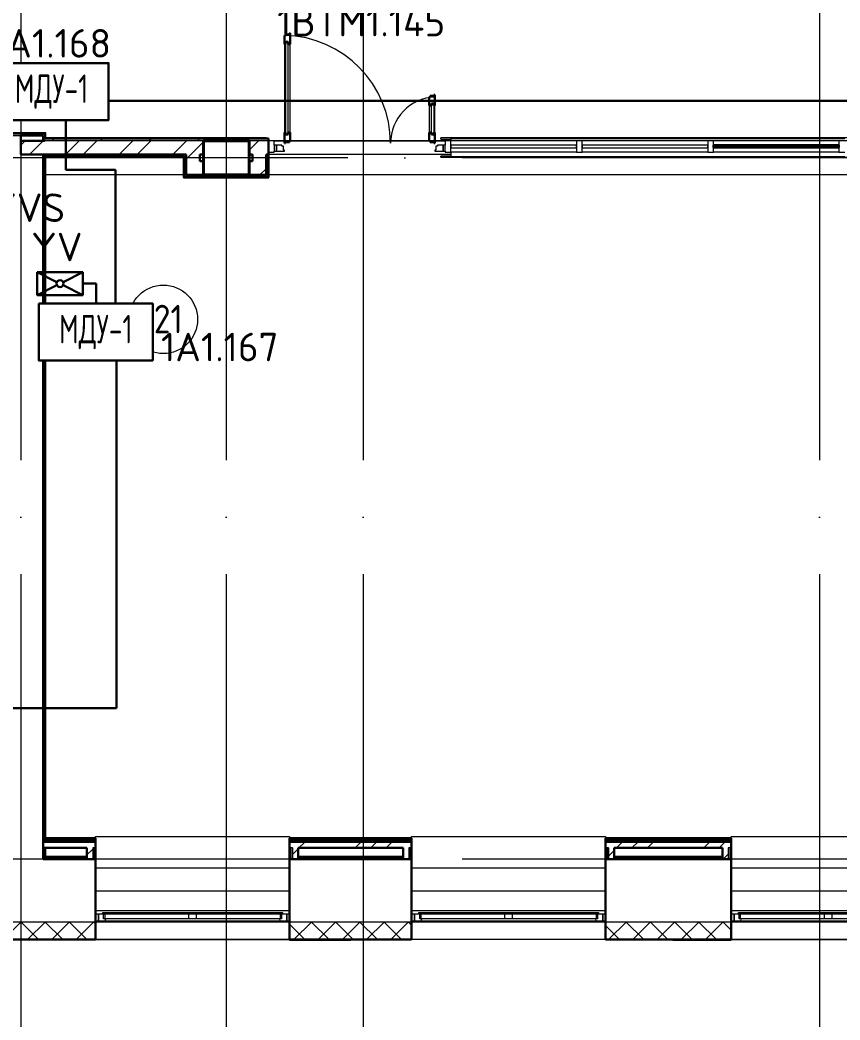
# Model space of a CAD drawing. Header units: millimetres. Extents: x -1073752 to 1436911, y -1379358 to 94781.
# Drawn here: x -1040510 to -1033325, y -1132396 to -1123629 of the extents above; entities that cross this region are included whole.
import ezdxf
from ezdxf.enums import TextEntityAlignment as Align

# ---------------------------------------------------------------- set-up
doc = ezdxf.new("R2010")
doc.units = ezdxf.units.MM
doc.set_wipeout_variables(frame=1)
doc.linetypes.add('ADSK_Линия сетки', pattern=[25, 20, -2.5, 0, -2.5])
doc.linetypes.add('ADSK_Сверху', pattern=[450, 300, -150])
for name, color, linetype, lineweight in [('_ Окна', 7, 'Continuous', 9), ('RC-Дымоудаление', 1, 'Continuous', 30), ('Витраж', 7, 'Continuous', 9), ('Двери', 252, 'Continuous', 9), ('лс', 5, 'Continuous', 30), ('Марки помещений', 7, 'Continuous', 20), ('Несущие колонны', 7, 'Continuous', 18), ('Ограждение', 252, 'Continuous', 9), ('Окна', 7, 'Continuous', 9), ('Оси', 252, 'Continuous', 9), ('Панели витража', 7, 'Continuous', 9), ('Стены внутренние', 7, 'Continuous', 18), ('Стены наружные', 7, 'Continuous', 18), ('Стены разрез', 7, 'Continuous', 30), ('Стены штриховка', 7, 'Continuous', 9)]:
    doc.layers.add(name, color=color, linetype=linetype, lineweight=lineweight)
doc.layers.add('RC-Позиционные_обозначения', color=7, linetype='Continuous')
doc.layers.add('RC-Таблицы', color=7, linetype='Continuous')
doc.layers.add('Двери открывание', color=7, linetype='Continuous', lineweight=9, true_color=0xc0c0c0)
doc.layers.add('Линии', color=7, linetype='Continuous', lineweight=9, true_color=0x00a600)
doc.styles.add('GOST Common_2', font='', dxfattribs={"width": 0.9, "height": 250})
doc.styles.add('ISOCPEUR', font='isocpeur.ttf', dxfattribs={"height": 250})
doc.styles.add('RubezhCAD', font='isocpeur.ttf')
doc.styles.get("Standard").update_dxf_attribs({"font": 'arial.ttf'})
doc.styles.get('GOST Common_2').set_extended_font_data('GOST type B')

# ---------------------------------------------------------------- blocks, each defined once
blk = doc.blocks.new('3 этаж')
at = {"layer": '_ Окна', "color": 251, "true_color": 0x636466}
for p, q in [((261825.8, -18245.4), (261800.8, -18245.4)), ((261800.8, -18303.4), (261825.8, -18303.4)), ((261825.8, -18303.4), (261825.8, -18245.4)), ((263500.8, -18245.4), (263475.8, -18245.4)), ((263475.8, -18245.4), (263475.8, -18303.4)), ((263475.8, -18303.4), (263500.8, -18303.4)), ((264595.8, -18245.4), (264570.8, -18245.4)), ((264570.8, -18303.4), (264595.8, -18303.4)), ((264595.8, -18303.4), (264595.8, -18245.4)), ((266270.8, -18245.4), (266245.8, -18245.4)), ((266245.8, -18245.4), (266245.8, -18303.4)), ((266245.8, -18303.4), (266270.8, -18303.4)), ((267395.8, -18245.4), (267370.8, -18245.4)), ((267370.8, -18303.4), (267395.8, -18303.4)), ((267395.8, -18303.4), (267395.8, -18245.4))]:
    blk.add_line(p, q, dxfattribs=at)
at = {"layer": '_ Окна', "color": 251, "lineweight": 18, "true_color": 0x636466}
for p, q in [((261863.8, -18245.4), (261825.8, -18245.4)), ((261825.8, -18245.4), (261825.8, -18303.4)), ((261825.8, -18303.4), (261885.2, -18303.4)), ((261871.8, -18286.4), (261871.8, -18245.4)), ((261883.8, -18286.4), (261871.8, -18286.4)), ((261885.2, -18303.4), (261889.8, -18286.4)), ((263411.8, -18286.4), (263416.3, -18303.4)), ((263416.3, -18303.4), (263475.8, -18303.4)), ((263429.8, -18286.4), (263417.8, -18286.4)), ((263429.8, -18245.4), (263429.8, -18286.4)), ((263475.8, -18245.4), (263437.8, -18245.4)), ((263475.8, -18303.4), (263475.8, -18245.4)), ((264633.8, -18245.4), (264595.8, -18245.4)), ((264595.8, -18245.4), (264595.8, -18303.4)), ((264595.8, -18303.4), (264655.2, -18303.4)), ((264641.8, -18286.4), (264641.8, -18245.4)), ((264653.8, -18286.4), (264641.8, -18286.4)), ((264655.2, -18303.4), (264659.8, -18286.4)), ((266181.8, -18286.4), (266186.3, -18303.4)), ((266186.3, -18303.4), (266245.8, -18303.4)), ((266199.8, -18286.4), (266187.8, -18286.4)), ((266199.8, -18245.4), (266199.8, -18286.4)), ((266245.8, -18245.4), (266207.8, -18245.4)), ((266245.8, -18303.4), (266245.8, -18245.4)), ((267433.8, -18245.4), (267395.8, -18245.4)), ((267395.8, -18245.4), (267395.8, -18303.4)), ((267395.8, -18303.4), (267455.2, -18303.4)), ((267441.8, -18286.4), (267441.8, -18245.4)), ((267453.8, -18286.4), (267441.8, -18286.4)), ((267455.2, -18303.4), (267459.8, -18286.4))]:
    blk.add_line(p, q, dxfattribs=at)
at = {"layer": 'Витраж', "color": 251, "lineweight": 18, "true_color": 0x636466}
for p, q in [((263365.8, -11463.4), (263315.8, -11463.4)), ((263315.8, -11463.4), (263315.8, -11563.4)), ((263365.8, -11503.4), (263365.8, -11463.4)), ((263315.8, -11563.4), (263365.8, -11563.4)), ((263365.8, -11563.4), (263365.8, -11553.4))]:
    blk.add_line(p, q, dxfattribs=at)
at = {"layer": 'Витраж', "color": 251, "lineweight": 18, "true_color": 0x636466, "extrusion": (0, 0, -1)}
for p, q in [((264915.8, -11463.4), (264865.8, -11463.4)), ((264865.8, -11463.4), (264865.8, -11503.4)), ((264915.8, -11563.4), (264915.8, -11463.4)), ((266065.8, -11463.4), (266015.8, -11463.4)), ((266015.8, -11463.4), (266015.8, -11563.4)), ((266065.8, -11563.4), (266065.8, -11463.4)), ((267215.8, -11463.4), (267165.8, -11463.4)), ((267165.8, -11463.4), (267165.8, -11563.4)), ((267215.8, -11563.4), (267215.8, -11463.4)), ((268365.8, -11463.4), (268315.8, -11463.4)), ((268315.8, -11463.4), (268315.8, -11563.4)), ((264865.8, -11553.4), (264865.8, -11563.4)), ((264865.8, -11563.4), (264915.8, -11563.4)), ((266015.8, -11563.4), (266065.8, -11563.4)), ((267165.8, -11563.4), (267215.8, -11563.4)), ((268315.8, -11563.4), (268365.8, -11563.4))]:
    blk.add_line(p, q, dxfattribs=at)
at = {"layer": 'Витраж', "color": 251, "true_color": 0x636466}
for p, q in [((266015.8, -11463.4), (264915.8, -11463.4)), ((267165.8, -11463.4), (266065.8, -11463.4)), ((268315.8, -11463.4), (267215.8, -11463.4)), ((266015.8, -11563.4), (264915.8, -11563.4)), ((267165.8, -11563.4), (266065.8, -11563.4)), ((268315.8, -11563.4), (267215.8, -11563.4))]:
    blk.add_line(p, q, dxfattribs=at)
at = {"layer": 'Двери', "color": 251, "lineweight": 30, "true_color": 0x636466}
for p, q in [((263465.8, -10539.4), (263457.8, -10539.4)), ((263457.8, -10539.4), (263457.8, -10615.4)), ((263499.8, -10530.4), (263465.8, -10530.4)), ((263465.8, -10530.4), (263465.8, -10539.4)), ((263466.8, -10597.4), (263466.8, -10615.4)), ((263487.8, -10597.4), (263466.8, -10597.4)), ((263487.8, -10615.4), (263487.8, -10597.4)), ((263507.8, -10521.4), (263499.8, -10521.4)), ((263499.8, -10521.4), (263499.8, -10530.4)), ((263507.8, -10615.4), (263507.8, -10521.4)), ((263466.8, -10615.4), (263457.8, -10615.4)), ((263507.8, -10615.4), (263487.8, -10615.4)), ((264731.8, -11079.4), (264723.8, -11079.4)), ((264723.8, -11079.4), (264723.8, -11155.4)), ((264765.8, -11070.4), (264731.8, -11070.4)), ((264731.8, -11070.4), (264731.8, -11079.4)), ((264773.8, -11061.4), (264765.8, -11061.4)), ((264765.8, -11061.4), (264765.8, -11070.4)), ((264773.8, -11155.4), (264773.8, -11061.4)), ((264723.8, -11155.4), (264743.8, -11155.4)), ((264743.8, -11155.4), (264743.8, -11137.4)), ((264743.8, -11137.4), (264764.8, -11137.4)), ((264764.8, -11137.4), (264764.8, -11155.4)), ((264764.8, -11155.4), (264773.8, -11155.4)), ((263457.8, -11391.4), (263457.8, -11485.4)), ((263466.8, -11391.4), (263457.8, -11391.4)), ((263466.8, -11409.4), (263466.8, -11391.4)), ((263487.8, -11391.4), (263487.8, -11409.4)), ((263507.8, -11391.4), (263487.8, -11391.4)), ((263507.8, -11467.4), (263507.8, -11391.4)), ((264723.8, -11391.4), (264723.8, -11467.4)), ((264723.8, -11391.4), (264743.8, -11391.4)), ((264743.8, -11391.4), (264743.8, -11409.4)), ((264764.8, -11391.4), (264773.8, -11391.4)), ((264764.8, -11409.4), (264764.8, -11391.4)), ((264773.8, -11485.4), (264773.8, -11391.4)), ((263457.8, -11485.4), (263465.8, -11485.4)), ((263465.8, -11485.4), (263465.8, -11476.4)), ((263465.8, -11476.4), (263499.8, -11476.4)), ((263487.8, -11409.4), (263466.8, -11409.4)), ((263499.8, -11476.4), (263499.8, -11467.4)), ((263499.8, -11467.4), (263507.8, -11467.4)), ((264723.8, -11467.4), (264731.8, -11467.4)), ((264731.8, -11467.4), (264731.8, -11476.4)), ((264731.8, -11476.4), (264765.8, -11476.4)), ((264743.8, -11409.4), (264764.8, -11409.4)), ((264765.8, -11476.4), (264765.8, -11485.4)), ((264765.8, -11485.4), (264773.8, -11485.4))]:
    blk.add_line(p, q, dxfattribs=at)
at = {"layer": 'Двери', "color": 251, "true_color": 0x636466}
for p, q in [((263466.8, -10597.4), (263466.8, -11409.4)), ((263487.8, -10597.4), (263466.8, -10597.4)), ((263487.8, -11409.4), (263487.8, -10597.4)), ((263457.8, -10615.4), (263457.8, -11391.4)), ((263507.8, -11391.4), (263507.8, -10615.4)), ((264723.8, -11155.4), (264723.8, -11391.4)), ((264743.8, -11409.4), (264743.8, -11137.4)), ((264743.8, -11137.4), (264764.8, -11137.4)), ((264764.8, -11137.4), (264764.8, -11409.4)), ((264773.8, -11391.4), (264773.8, -11155.4)), ((263466.8, -11409.4), (263487.8, -11409.4)), ((264764.8, -11409.4), (264743.8, -11409.4)), ((263365.8, -11503.4), (263365.8, -11553.4)), ((263385.8, -11503.4), (263365.8, -11503.4)), ((263365.8, -11553.4), (263385.8, -11553.4)), ((263385.8, -11553.4), (263385.8, -11503.4)), ((263434.8, -11503.4), (263385.8, -11503.4)), ((263385.8, -11503.4), (263385.8, -11553.4)), ((263385.8, -11553.4), (263457.8, -11553.4)), ((263434.8, -11511.4), (263434.8, -11503.4)), ((263448.8, -11511.4), (263434.8, -11511.4)), ((263448.8, -11545.4), (263448.8, -11511.4)), ((263457.8, -11545.4), (263448.8, -11545.4)), ((263457.8, -11553.4), (263457.8, -11545.4)), ((264782.8, -11545.4), (264773.8, -11545.4)), ((264773.8, -11545.4), (264773.8, -11553.4)), ((264773.8, -11553.4), (264845.8, -11553.4)), ((264796.8, -11511.4), (264782.8, -11511.4)), ((264782.8, -11511.4), (264782.8, -11545.4)), ((264796.8, -11503.4), (264796.8, -11511.4)), ((264845.8, -11503.4), (264796.8, -11503.4)), ((264865.8, -11503.4), (264845.8, -11503.4)), ((264845.8, -11503.4), (264845.8, -11553.4)), ((264845.8, -11553.4), (264845.8, -11503.4)), ((264845.8, -11553.4), (264865.8, -11553.4)), ((264865.8, -11553.4), (264865.8, -11503.4))]:
    blk.add_line(p, q, dxfattribs=at)
at = {"layer": 'Двери открывание', "color": 251, "true_color": 0x636466}
for centre, radius, start, end in [((263439.8, -11485.4), 946, 0, 88.90974), ((264791.8, -11485.4), 406, 92.54104, 180)]:
    blk.add_arc(centre, radius, start, end, dxfattribs=at)
at = {"layer": 'Линии', "color": 251, "linetype": 'ADSK_Сверху', "ltscale": 200, "true_color": 0x636466}
for p, q in [((294550.8, -11463.4), (261340.8, -11463.4)), ((294550.8, -11763.4), (261340.8, -11763.4))]:
    blk.add_line(p, q, dxfattribs=at)
at = {"layer": 'Марки помещений', "color": 251, "true_color": 0x636466}
blk.add_circle((262394.9, -13029), 300, dxfattribs=at)
at = {"layer": 'Несущие колонны', "color": 251, "lineweight": 40, "true_color": 0x636466}
for p, q in [((262745.8, -11463.4), (263145.8, -11463.4)), ((262745.8, -11763.4), (262745.8, -11463.4)), ((263145.8, -11463.4), (262745.8, -11463.4)), ((263145.8, -11463.4), (263145.8, -11763.4)), ((262745.8, -11583.4), (262745.8, -11763.4)), ((263145.8, -11763.4), (263145.8, -11583.4)), ((263145.8, -11763.4), (262745.8, -11763.4)), ((262745.8, -11763.4), (263145.8, -11763.4))]:
    blk.add_line(p, q, dxfattribs=at)
at = {"layer": 'Несущие колонны', "color": 251, "true_color": 0x636466}
for p, q in [((262745.8, -11463.4), (262745.8, -11583.4)), ((263145.8, -11583.4), (263145.8, -11463.4))]:
    blk.add_line(p, q, dxfattribs=at)
at = {"layer": 'Ограждение', "color": 251, "true_color": 0x636466}
for p, q in [((261365.8, -11393.4), (255230.8, -11393.4)), ((261365.8, -11393.4), (261360.8, -11398.4)), ((261365.8, -11438.4), (261365.8, -11393.4)), ((261365.8, -11438.4), (261360.8, -11443.4)), ((263295.8, -11438.4), (261365.8, -11438.4)), ((263295.8, -11438.4), (263295.8, -11443.5)), ((264825.8, -11448.4), (264825.8, -11438.4)), ((270160.8, -11438.4), (264825.8, -11438.4)), ((264825.8, -11448.4), (264915.8, -11448.4)), ((261365.8, -11608.4), (261360.8, -11603.4)), ((261365.8, -17578.5), (261365.8, -11608.4)), ((261365.8, -11608.4), (262570.8, -11608.4)), ((262570.8, -11608.4), (262575.8, -11603.4)), ((262570.8, -11608.4), (262570.8, -11788.4)), ((263315.8, -11583.4), (263320.8, -11583.4)), ((263320.8, -11788.4), (263320.8, -11583.4)), ((264825.8, -11608.4), (264825.8, -11598.4)), ((264915.8, -11598.4), (264825.8, -11598.4)), ((264825.8, -11608.4), (268570.8, -11608.4)), ((262570.8, -11788.4), (262575.8, -11783.4)), ((262570.8, -11788.4), (263320.8, -11788.4)), ((263320.8, -11788.4), (263315.8, -11783.4)), ((261800.8, -17578.4), (261800.8, -17563.4)), ((261800.8, -17563.4), (263500.8, -17563.4)), ((263500.8, -17563.4), (263500.8, -17578.4)), ((264570.8, -17578.4), (264570.8, -17563.4)), ((264570.8, -17563.4), (266270.8, -17563.4)), ((266270.8, -17563.4), (266270.8, -17578.4)), ((267370.8, -17578.4), (267370.8, -17563.4)), ((267370.8, -17563.4), (269070.8, -17563.4)), ((261355.8, -17663.4), (261355.8, -17748.4)), ((261365.8, -17738.4), (261365.8, -17663.4)), ((261365.8, -17738.4), (261355.8, -17748.4)), ((261725.8, -17738.4), (261365.8, -17738.4)), ((264495.8, -17738.4), (263575.8, -17738.4)), ((267295.8, -17738.4), (266345.8, -17738.4)), ((261800.8, -17838.4), (263500.8, -17838.4)), ((264570.8, -17838.4), (266270.8, -17838.4)), ((267370.8, -17838.4), (269070.8, -17838.4)), ((261800.8, -18038.4), (263500.8, -18038.4)), ((264570.8, -18038.4), (266270.8, -18038.4)), ((267370.8, -18038.4), (269070.8, -18038.4)), ((261800.8, -18213.4), (263500.8, -18213.4)), ((264570.8, -18213.4), (266270.8, -18213.4)), ((267370.8, -18213.4), (269070.8, -18213.4))]:
    blk.add_line(p, q, dxfattribs=at)
at = {"layer": 'Окна', "color": 251, "true_color": 0x636466}
for p, q in [((261863.8, -18228.4), (262635.8, -18228.4)), ((261863.8, -18245.4), (261863.8, -18228.4)), ((262635.8, -18228.4), (262665.8, -18228.4)), ((262635.8, -18228.4), (262635.8, -18245.4)), ((262665.8, -18228.4), (263437.8, -18228.4)), ((262665.8, -18245.4), (262665.8, -18228.4)), ((263437.8, -18228.4), (263437.8, -18245.4)), ((264633.8, -18228.4), (265405.8, -18228.4)), ((264633.8, -18245.4), (264633.8, -18228.4)), ((265405.8, -18228.4), (265435.8, -18228.4)), ((265405.8, -18228.4), (265405.8, -18245.4)), ((265435.8, -18228.4), (266207.8, -18228.4)), ((265435.8, -18245.4), (265435.8, -18228.4)), ((266207.8, -18228.4), (266207.8, -18245.4)), ((267433.8, -18228.4), (268205.8, -18228.4)), ((267433.8, -18245.4), (267433.8, -18228.4)), ((268205.8, -18228.4), (268235.8, -18228.4)), ((268205.8, -18228.4), (268205.8, -18245.4)), ((268235.8, -18228.4), (269007.8, -18228.4)), ((268235.8, -18245.4), (268235.8, -18228.4)), ((262635.8, -18245.4), (261863.8, -18245.4)), ((261883.8, -18286.4), (261883.8, -18245.4)), ((262615.8, -18286.4), (261883.8, -18286.4)), ((261885.2, -18303.4), (263416.3, -18303.4)), ((262615.8, -18245.4), (262615.8, -18286.4)), ((262685.8, -18286.4), (262615.8, -18286.4)), ((262665.8, -18245.4), (262635.8, -18245.4)), ((263437.8, -18245.4), (262665.8, -18245.4)), ((262685.8, -18286.4), (262685.8, -18245.4)), ((263417.8, -18286.4), (262685.8, -18286.4)), ((263417.8, -18245.4), (263417.8, -18286.4)), ((265405.8, -18245.4), (264633.8, -18245.4)), ((264653.8, -18286.4), (264653.8, -18245.4)), ((265385.8, -18286.4), (264653.8, -18286.4)), ((264655.2, -18303.4), (266186.3, -18303.4)), ((265385.8, -18245.4), (265385.8, -18286.4)), ((265455.8, -18286.4), (265385.8, -18286.4)), ((265435.8, -18245.4), (265405.8, -18245.4)), ((266207.8, -18245.4), (265435.8, -18245.4)), ((265455.8, -18286.4), (265455.8, -18245.4)), ((266187.8, -18286.4), (265455.8, -18286.4)), ((266187.8, -18245.4), (266187.8, -18286.4)), ((268205.8, -18245.4), (267433.8, -18245.4)), ((267453.8, -18286.4), (267453.8, -18245.4)), ((268185.8, -18286.4), (267453.8, -18286.4)), ((267455.2, -18303.4), (268986.3, -18303.4)), ((268185.8, -18245.4), (268185.8, -18286.4)), ((268255.8, -18286.4), (268185.8, -18286.4)), ((268235.8, -18245.4), (268205.8, -18245.4)), ((269007.8, -18245.4), (268235.8, -18245.4)), ((268255.8, -18286.4), (268255.8, -18245.4)), ((268987.8, -18286.4), (268255.8, -18286.4))]:
    blk.add_line(p, q, dxfattribs=at)
at = {"layer": 'Оси', "color": 251, "linetype": 'ADSK_Линия сетки', "ltscale": 200, "true_color": 0x636466}
for p, q in [((261145.8, -263.4), (261145.8, -31389.6)), ((262945.8, -263.4), (262945.8, -31389.6)), ((264145.8, -263.4), (264145.8, -31389.6)), ((268145.8, -263.4), (268145.8, -30119.6)), ((314013.1, -11613.4), (237073.5, -11613.4)), ((314013.1, -17763.4), (237073.5, -17763.4))]:
    blk.add_line(p, q, dxfattribs=at)
at = {"layer": 'Панели витража', "color": 251, "lineweight": 18, "true_color": 0x636466}
for p, q in [((266015.8, -11500.9), (264915.8, -11500.9)), ((264915.8, -11500.9), (264915.8, -11525.9)), ((264915.8, -11525.9), (266015.8, -11525.9)), ((266015.8, -11525.9), (266015.8, -11500.9)), ((267165.8, -11500.9), (266065.8, -11500.9)), ((266065.8, -11500.9), (266065.8, -11525.9)), ((266065.8, -11525.9), (267165.8, -11525.9)), ((267165.8, -11525.9), (267165.8, -11500.9))]:
    blk.add_line(p, q, dxfattribs=at)
at = {"layer": 'Стены внутренние', "color": 251, "lineweight": 30, "true_color": 0x636466}
for p, q in [((261145.8, -11583.4), (261145.8, -11418.4)), ((261340.8, -11583.4), (261145.8, -11583.4)), ((261340.8, -17763.4), (261340.8, -17663.4)), ((261725.8, -17763.4), (261340.8, -17763.4)), ((261800.8, -18465.4), (261800.8, -17763.4)), ((263500.8, -17763.4), (263500.8, -18465.4)), ((264495.8, -17763.4), (263575.8, -17763.4)), ((264570.8, -18465.4), (264570.8, -17763.4)), ((266270.8, -17763.4), (266270.8, -18465.4)), ((267295.8, -17763.4), (266345.8, -17763.4)), ((267370.8, -18465.4), (267370.8, -17763.4)), ((260680.8, -18465.4), (261800.8, -18465.4)), ((263500.8, -18465.4), (264570.8, -18465.4)), ((266270.8, -18465.4), (267370.8, -18465.4))]:
    blk.add_line(p, q, dxfattribs=at)
at = {"layer": 'Стены внутренние', "color": 251, "true_color": 0x636466}
for p, q in [((267370.8, -18313.4), (243595.8, -18313.4)), ((271900.8, -18313.4), (266270.8, -18313.4)), ((263500.8, -18465.4), (261800.8, -18465.4)), ((266270.8, -18465.4), (264570.8, -18465.4)), ((269070.8, -18465.4), (267370.8, -18465.4))]:
    blk.add_line(p, q, dxfattribs=at)
at = {"layer": 'Стены внутренние', "color": 251, "linetype": 'Continuous', "lineweight": 9, "true_color": 0x636466}
for p, q in [((260996.8, -18463.4), (261146.8, -18313.4)), ((261298.4, -18463.4), (261148.4, -18313.4)), ((261208.9, -18463.4), (261358.9, -18313.4)), ((261510.5, -18463.4), (261360.5, -18313.4)), ((261421.1, -18463.4), (261571.1, -18313.4)), ((261722.6, -18463.4), (261572.6, -18313.4)), ((261633.2, -18463.4), (261783.2, -18313.4)), ((261800.8, -18329.4), (261784.8, -18313.4)), ((263542.4, -18463.4), (263692.4, -18313.4)), ((263844, -18463.4), (263694, -18313.4)), ((263754.5, -18463.4), (263904.5, -18313.4)), ((264056.1, -18463.4), (263906.1, -18313.4)), ((263966.6, -18463.4), (264116.6, -18313.4)), ((264268.2, -18463.4), (264118.2, -18313.4)), ((264178.8, -18463.4), (264328.8, -18313.4)), ((264480.4, -18463.4), (264330.4, -18313.4)), ((264390.9, -18463.4), (264540.9, -18313.4)), ((264570.8, -18341.7), (264542.5, -18313.4)), ((266300.1, -18463.4), (266450.1, -18313.4)), ((266601.7, -18463.4), (266451.7, -18313.4)), ((266512.2, -18463.4), (266662.2, -18313.4)), ((266813.8, -18463.4), (266663.8, -18313.4)), ((266724.4, -18463.4), (266874.4, -18313.4)), ((267025.9, -18463.4), (266875.9, -18313.4)), ((266936.5, -18463.4), (267086.5, -18313.4)), ((267238.1, -18463.4), (267088.1, -18313.4)), ((267148.6, -18463.4), (267298.6, -18313.4)), ((267370.8, -18384), (267300.2, -18313.4)), ((263631.8, -18463.4), (263500.8, -18332.4)), ((266389.6, -18463.4), (266270.8, -18344.7)), ((263571.7, -18463.4), (263570.5, -18465.4)), ((263827, -18465.4), (263825.9, -18463.4)), ((264413.6, -18465.4), (264412.4, -18463.4)), ((266387.3, -18463.4), (266386.1, -18465.4)), ((267229.2, -18465.4), (267228.1, -18463.4)), ((267360.8, -18463.4), (267368.8, -18455.4))]:
    blk.add_line(p, q, dxfattribs=at)
at = {"layer": 'Стены наружные', "color": 251, "lineweight": 30, "true_color": 0x636466}
for p, q in [((261360.8, -11398.4), (255220.8, -11398.4)), ((261145.8, -11418.4), (261340.8, -11418.4)), ((261145.8, -11463.4), (261355.8, -11463.4)), ((261340.8, -11418.4), (261340.8, -11463.4)), ((261355.8, -11448.4), (261355.8, -11403.4)), ((261360.8, -11448.4), (261355.8, -11448.4)), ((261360.8, -11443.4), (261360.8, -11398.4)), ((263315.8, -11443.4), (261360.8, -11443.4)), ((262745.8, -11463.4), (263145.8, -11463.4)), ((263315.8, -11783.4), (263315.8, -11443.4)), ((261340.8, -11583.4), (262595.8, -11583.4)), ((261340.8, -11583.4), (261340.8, -17663.4)), ((261355.8, -11598.4), (262580.8, -11598.4)), ((261355.8, -17583.4), (261355.8, -11598.4)), ((261360.8, -17578.4), (261360.8, -11603.4)), ((261360.8, -11603.4), (262575.8, -11603.4)), ((262575.8, -11603.4), (262575.8, -11783.4)), ((262580.8, -11598.4), (262580.8, -11778.4)), ((262595.8, -11583.4), (262595.8, -11763.4)), ((262715.8, -11583.4), (262745.8, -11583.4)), ((262715.8, -11643.4), (262715.8, -11583.4)), ((262745.8, -11643.4), (262715.8, -11643.4)), ((262745.8, -11763.4), (262745.8, -11643.4)), ((263145.8, -11583.4), (263175.8, -11583.4)), ((263175.8, -11643.4), (263145.8, -11643.4)), ((263145.8, -11643.4), (263145.8, -11763.4)), ((263175.8, -11583.4), (263175.8, -11643.4)), ((263295.8, -11583.4), (263310.8, -11583.4)), ((263295.8, -11763.4), (263295.8, -11583.4)), ((263310.8, -11778.4), (263310.8, -11598.4)), ((263310.8, -11598.4), (263315.8, -11598.4)), ((262575.8, -11783.4), (263315.8, -11783.4)), ((262580.8, -11778.4), (263310.8, -11778.4)), ((262595.8, -11763.4), (263295.8, -11763.4)), ((261360.8, -17583.4), (261355.8, -17583.4)), ((261800.8, -17578.4), (261360.8, -17578.4)), ((261800.8, -17763.4), (261800.8, -17578.4)), ((263500.8, -17578.4), (263500.8, -17763.4)), ((264570.8, -17578.4), (263500.8, -17578.4)), ((264570.8, -17763.4), (264570.8, -17578.4)), ((267370.8, -17578.4), (266270.8, -17578.4)), ((266270.8, -17578.4), (266270.8, -17763.4)), ((267370.8, -17763.4), (267370.8, -17578.4)), ((261340.8, -17663.4), (261725.8, -17663.4)), ((261725.8, -17663.4), (261725.8, -17763.4)), ((263575.8, -17663.4), (264495.8, -17663.4)), ((263575.8, -17763.4), (263575.8, -17663.4)), ((264495.8, -17663.4), (264495.8, -17763.4)), ((266345.8, -17663.4), (267295.8, -17663.4)), ((266345.8, -17763.4), (266345.8, -17663.4)), ((267295.8, -17663.4), (267295.8, -17763.4)), ((261725.8, -17763.4), (261800.8, -17763.4)), ((263500.8, -17763.4), (263575.8, -17763.4)), ((264495.8, -17763.4), (264570.8, -17763.4)), ((266270.8, -17763.4), (266345.8, -17763.4)), ((267295.8, -17763.4), (267370.8, -17763.4)), ((263500.8, -18465.4), (263500.8, -18470.4)), ((264035.8, -18470.4), (263500.8, -18470.4)), ((264035.8, -18465.4), (264035.8, -18470.4)), ((266860.8, -18465.4), (266860.8, -18470.4)), ((266860.8, -18470.4), (267370.8, -18470.4)), ((267370.8, -18465.4), (267370.8, -18470.4))]:
    blk.add_line(p, q, dxfattribs=at)
at = {"layer": 'Стены наружные', "color": 251, "true_color": 0x636466}
for p, q in [((255370.8, -11418.4), (261145.8, -11418.4)), ((262745.8, -11583.4), (262745.8, -11463.4)), ((263145.8, -11463.4), (263145.8, -11583.4)), ((263365.8, -11463.4), (263457.8, -11463.4)), ((263507.8, -11463.4), (264723.8, -11463.4)), ((264773.8, -11463.4), (264865.8, -11463.4)), ((264915.8, -11443.4), (264915.8, -11463.4)), ((264915.8, -11443.4), (268365.8, -11443.4)), ((264915.8, -11563.4), (264915.8, -11603.4)), ((264915.8, -11583.4), (263320.8, -11583.4)), ((268365.8, -11603.4), (264915.8, -11603.4)), ((261348.3, -17748.4), (261725.8, -17748.4)), ((261348.3, -17763.4), (261348.3, -17748.4)), ((263575.8, -17748.4), (264495.8, -17748.4)), ((266345.8, -17748.4), (267295.8, -17748.4)), ((263500.8, -18470.4), (258980.8, -18470.4)), ((261240.8, -18470.4), (261240.8, -18465.4)), ((261800.8, -18465.4), (261800.8, -18470.4)), ((264570.8, -18470.4), (264035.8, -18470.4)), ((264570.8, -18470.4), (264570.8, -18465.4)), ((266270.8, -18470.4), (266270.8, -18465.4)), ((266860.8, -18470.4), (266270.8, -18470.4)), ((269070.8, -18470.4), (267370.8, -18470.4))]:
    blk.add_line(p, q, dxfattribs=at)
at = {"layer": 'Стены наружные', "color": 251, "linetype": 'Continuous', "lineweight": 9, "true_color": 0x636466}
for p, q in [((261145.8, -11502.4), (261184.7, -11463.4)), ((261197.9, -11403.4), (261202.9, -11398.4)), ((261221.9, -11583.4), (261341.9, -11463.4)), ((261268.6, -11403.4), (261273.6, -11398.4)), ((261339.3, -11403.4), (261344.3, -11398.4)), ((261365, -11448.4), (261370, -11443.4)), ((261420.7, -11463.4), (261435.7, -11448.4)), ((261435.7, -11448.4), (261440.7, -11443.4)), ((261506.4, -11448.4), (261511.4, -11443.4)), ((261536.2, -11583.4), (261656.2, -11463.4)), ((261577.1, -11448.4), (261582.1, -11443.4)), ((261647.8, -11448.4), (261652.8, -11443.4)), ((261693.3, -11583.4), (261813.3, -11463.4)), ((261718.5, -11448.4), (261723.5, -11443.4)), ((261789.3, -11448.4), (261794.3, -11443.4)), ((261845, -11463.4), (261860, -11448.4)), ((261860, -11448.4), (261865, -11443.4)), ((261930.7, -11448.4), (261935.7, -11443.4)), ((262001.4, -11448.4), (262006.4, -11443.4)), ((262007.6, -11583.4), (262127.6, -11463.4)), ((262072.1, -11448.4), (262077.1, -11443.4)), ((262142.8, -11448.4), (262147.8, -11443.4)), ((262164.8, -11583.4), (262284.8, -11463.4)), ((262213.5, -11448.4), (262218.5, -11443.4)), ((262269.2, -11463.4), (262284.2, -11448.4)), ((262284.2, -11448.4), (262289.2, -11443.4)), ((262354.9, -11448.4), (262359.9, -11443.4)), ((262425.7, -11448.4), (262430.7, -11443.4)), ((262479.1, -11583.4), (262599.1, -11463.4)), ((262496.4, -11448.4), (262501.4, -11443.4)), ((262567.1, -11448.4), (262572.1, -11443.4)), ((262636.3, -11583.4), (262745.8, -11473.9)), ((262637.8, -11448.4), (262642.8, -11443.4)), ((262693.5, -11463.4), (262708.5, -11448.4)), ((262708.5, -11448.4), (262713.5, -11443.4)), ((262779.2, -11448.4), (262784.2, -11443.4)), ((262849.9, -11448.4), (262854.9, -11443.4)), ((262920.6, -11448.4), (262925.6, -11443.4)), ((262991.3, -11448.4), (262996.3, -11443.4)), ((263062.1, -11448.4), (263067.1, -11443.4)), ((263117.8, -11463.4), (263132.8, -11448.4)), ((263132.8, -11448.4), (263137.8, -11443.4)), ((263145.8, -11545.4), (263227.7, -11463.4)), ((263203.5, -11448.4), (263208.5, -11443.4)), ((263274.2, -11448.4), (263279.2, -11443.4)), ((261355.8, -11599.1), (261356.4, -11598.4)), ((261422.1, -11603.4), (261427.1, -11598.4)), ((261492.8, -11603.4), (261497.8, -11598.4)), ((261563.5, -11603.4), (261568.5, -11598.4)), ((261634.3, -11603.4), (261639.3, -11598.4)), ((261705, -11603.4), (261710, -11598.4)), ((261775.7, -11603.4), (261780.7, -11598.4)), ((261846.4, -11603.4), (261851.4, -11598.4)), ((261881.8, -11598.4), (261881.8, -11583.4)), ((261917.1, -11603.4), (261922.1, -11598.4)), ((261987.8, -11603.4), (261992.8, -11598.4)), ((262058.5, -11603.4), (262063.5, -11598.4)), ((262129.2, -11603.4), (262134.2, -11598.4)), ((262199.9, -11603.4), (262204.9, -11598.4)), ((262270.7, -11603.4), (262275.7, -11598.4)), ((262341.4, -11603.4), (262346.4, -11598.4)), ((262412.1, -11603.4), (262417.1, -11598.4)), ((262481.8, -11598.4), (262481.8, -11583.4)), ((262482.8, -11603.4), (262487.8, -11598.4)), ((262553.5, -11603.4), (262558.5, -11598.4)), ((262575.8, -11651.9), (262580.8, -11646.9)), ((262595.8, -11623.9), (262636.3, -11583.4)), ((263310.8, -11624), (263315.8, -11619)), ((261355.8, -11669.8), (261360.8, -11664.8)), ((261355.8, -11740.5), (261360.8, -11735.5)), ((262575.8, -11722.6), (262580.8, -11717.6)), ((263242, -11763.4), (263295.8, -11709.7)), ((263310.8, -11694.7), (263315.8, -11689.7)), ((261355.8, -11811.2), (261360.8, -11806.2)), ((262585.6, -11783.4), (262590.6, -11778.4)), ((262656.3, -11783.4), (262661.3, -11778.4)), ((262727.1, -11783.4), (262732.1, -11778.4)), ((262797.8, -11783.4), (262802.8, -11778.4)), ((262868.5, -11783.4), (262873.5, -11778.4)), ((262939.2, -11783.4), (262944.2, -11778.4)), ((263009.9, -11783.4), (263014.9, -11778.4)), ((263080.6, -11783.4), (263085.6, -11778.4)), ((263081.8, -11778.4), (263081.8, -11763.4)), ((263151.3, -11783.4), (263156.3, -11778.4)), ((263222, -11783.4), (263227, -11778.4)), ((263292.7, -11783.4), (263297.7, -11778.4)), ((263310.8, -11765.4), (263315.8, -11760.4)), ((261355.8, -11881.9), (261360.8, -11876.9)), ((261340.8, -11967.6), (261355.8, -11952.6)), ((261355.8, -11952.6), (261360.8, -11947.6)), ((261355.8, -12023.3), (261360.8, -12018.3)), ((261355.8, -12094.1), (261360.8, -12089.1)), ((261355.8, -12164.8), (261360.8, -12159.8)), ((261355.8, -12235.5), (261360.8, -12230.5)), ((261355.8, -12306.2), (261360.8, -12301.2)), ((261340.8, -12391.9), (261355.8, -12376.9)), ((261355.8, -12376.9), (261360.8, -12371.9)), ((261355.8, -12447.6), (261360.8, -12442.6)), ((261355.8, -12518.3), (261360.8, -12513.3)), ((261355.8, -12589), (261360.8, -12584)), ((261355.8, -12659.7), (261360.8, -12654.7)), ((261355.8, -12730.5), (261360.8, -12725.5)), ((261355.8, -12801.2), (261360.8, -12796.2)), ((261340.8, -12816.2), (261355.8, -12801.2)), ((261355.8, -12871.9), (261360.8, -12866.9)), ((261355.8, -12942.6), (261360.8, -12937.6)), ((261355.8, -13013.3), (261360.8, -13008.3)), ((261355.8, -13084), (261360.8, -13079)), ((261355.8, -13154.7), (261360.8, -13149.7)), ((261340.8, -13240.4), (261355.8, -13225.4)), ((261355.8, -13225.4), (261360.8, -13220.4)), ((261355.8, -13296.1), (261360.8, -13291.1)), ((261355.8, -13366.8), (261360.8, -13361.8)), ((261355.8, -13437.6), (261360.8, -13432.6)), ((261355.8, -13508.3), (261360.8, -13503.3)), ((261355.8, -13579), (261360.8, -13574)), ((261340.8, -13664.7), (261355.8, -13649.7)), ((261355.8, -13649.7), (261360.8, -13644.7)), ((261355.8, -13720.4), (261360.8, -13715.4)), ((261355.8, -13791.1), (261360.8, -13786.1)), ((261355.8, -13861.8), (261360.8, -13856.8)), ((261355.8, -13932.5), (261360.8, -13927.5)), ((261355.8, -14003.2), (261360.8, -13998.2)), ((261340.8, -14089), (261355.8, -14074)), ((261355.8, -14074), (261360.8, -14069)), ((261355.8, -14144.7), (261360.8, -14139.7)), ((261355.8, -14215.4), (261360.8, -14210.4)), ((261355.8, -14286.1), (261360.8, -14281.1)), ((261355.8, -14356.8), (261360.8, -14351.8)), ((261355.8, -14427.5), (261360.8, -14422.5)), ((261340.8, -14513.2), (261355.8, -14498.2)), ((261355.8, -14498.2), (261360.8, -14493.2)), ((261355.8, -14568.9), (261360.8, -14563.9)), ((261355.8, -14639.6), (261360.8, -14634.6)), ((261355.8, -14710.4), (261360.8, -14705.4)), ((261355.8, -14781.1), (261360.8, -14776.1)), ((261355.8, -14851.8), (261360.8, -14846.8)), ((261340.8, -14937.5), (261355.8, -14922.5)), ((261355.8, -14922.5), (261360.8, -14917.5)), ((261355.8, -14993.2), (261360.8, -14988.2)), ((261355.8, -15063.9), (261360.8, -15058.9)), ((261355.8, -15134.6), (261360.8, -15129.6)), ((261355.8, -15205.3), (261360.8, -15200.3)), ((261355.8, -15276), (261360.8, -15271)), ((261355.8, -15346.7), (261360.8, -15341.7)), ((261340.8, -15361.7), (261355.8, -15346.7)), ((261355.8, -15417.5), (261360.8, -15412.5)), ((261355.8, -15488.2), (261360.8, -15483.2)), ((261355.8, -15558.9), (261360.8, -15553.9)), ((261355.8, -15629.6), (261360.8, -15624.6)), ((261340.8, -15786), (261355.8, -15771)), ((261355.8, -15700.3), (261360.8, -15695.3)), ((261355.8, -15771), (261360.8, -15766)), ((261355.8, -15841.7), (261360.8, -15836.7)), ((261355.8, -15912.4), (261360.8, -15907.4)), ((261355.8, -15983.1), (261360.8, -15978.1)), ((261355.8, -16053.9), (261360.8, -16048.9)), ((261355.8, -16124.6), (261360.8, -16119.6)), ((261340.8, -16210.3), (261355.8, -16195.3)), ((261355.8, -16195.3), (261360.8, -16190.3)), ((261355.8, -16266), (261360.8, -16261)), ((261355.8, -16336.7), (261360.8, -16331.7)), ((261355.8, -16407.4), (261360.8, -16402.4)), ((261355.8, -16478.1), (261360.8, -16473.1)), ((261355.8, -16548.8), (261360.8, -16543.8)), ((261340.8, -16634.5), (261355.8, -16619.5)), ((261355.8, -16619.5), (261360.8, -16614.5)), ((261355.8, -16690.2), (261360.8, -16685.2)), ((261355.8, -16761), (261360.8, -16756)), ((261355.8, -16831.7), (261360.8, -16826.7)), ((261355.8, -16902.4), (261360.8, -16897.4)), ((261355.8, -16973.1), (261360.8, -16968.1)), ((261340.8, -17058.8), (261355.8, -17043.8)), ((261355.8, -17043.8), (261360.8, -17038.8)), ((261355.8, -17114.5), (261360.8, -17109.5)), ((261355.8, -17185.2), (261360.8, -17180.2)), ((261355.8, -17255.9), (261360.8, -17250.9)), ((261355.8, -17326.6), (261360.8, -17321.6)), ((261355.8, -17397.4), (261360.8, -17392.4)), ((261340.8, -17483.1), (261355.8, -17468.1)), ((261355.8, -17468.1), (261360.8, -17463.1)), ((261355.8, -17538.8), (261360.8, -17533.8)), ((261340.8, -17616.2), (261343.6, -17613.4)), ((261381.8, -17583.4), (261386.8, -17578.4)), ((261422.5, -17613.4), (261435, -17600.9)), ((261435, -17600.9), (261447.5, -17588.4)), ((261452.5, -17583.4), (261457.5, -17578.4)), ((261523.2, -17583.4), (261528.2, -17578.4)), ((261594, -17583.4), (261599, -17578.4)), ((261634.7, -17613.4), (261647.2, -17600.9)), ((261647.2, -17600.9), (261659.7, -17588.4)), ((261659.7, -17588.4), (261664.7, -17583.4)), ((261664.7, -17583.4), (261669.7, -17578.4)), ((261735.4, -17583.4), (261740.4, -17578.4)), ((263503.1, -17583.4), (263508.1, -17578.4)), ((263543.9, -17613.4), (263556.4, -17600.9)), ((263556.4, -17600.9), (263568.9, -17588.4)), ((263573.9, -17583.4), (263578.9, -17578.4)), ((263583.5, -17663.4), (263633.5, -17613.4)), ((263644.6, -17583.4), (263649.6, -17578.4)), ((263715.3, -17583.4), (263720.3, -17578.4)), ((263756, -17613.4), (263768.5, -17600.9)), ((263768.5, -17600.9), (263781, -17588.4)), ((263781, -17588.4), (263786, -17583.4)), ((263786, -17583.4), (263791, -17578.4)), ((263856.7, -17583.4), (263861.7, -17578.4)), ((263927.4, -17583.4), (263932.4, -17578.4)), ((263968.1, -17613.4), (263980.6, -17600.9)), ((263980.6, -17600.9), (263993.1, -17588.4)), ((263998.1, -17583.4), (264003.1, -17578.4)), ((264068.8, -17583.4), (264073.8, -17578.4)), ((264077, -17663.4), (264127, -17613.4)), ((264139.5, -17583.4), (264144.5, -17578.4)), ((264180.3, -17613.4), (264192.8, -17600.9)), ((264192.8, -17600.9), (264205.3, -17588.4)), ((264205.3, -17588.4), (264210.3, -17583.4)), ((264210.3, -17583.4), (264215.3, -17578.4)), ((264211.9, -17663.4), (264261.9, -17613.4)), ((264281, -17583.4), (264286, -17578.4)), ((264346.9, -17663.4), (264396.9, -17613.4)), ((264351.7, -17583.4), (264356.7, -17578.4)), ((264392.4, -17613.4), (264404.9, -17600.9)), ((264404.9, -17600.9), (264417.4, -17588.4)), ((264422.4, -17583.4), (264427.4, -17578.4)), ((264493.1, -17583.4), (264498.1, -17578.4)), ((264563.8, -17583.4), (264568.8, -17578.4)), ((266301.6, -17613.4), (266314.1, -17600.9)), ((266314.1, -17600.9), (266326.6, -17588.4)), ((266326.6, -17588.4), (266331.6, -17583.4)), ((266331.6, -17583.4), (266336.6, -17578.4)), ((266366.9, -17663.4), (266416.9, -17613.4)), ((266402.3, -17583.4), (266407.3, -17578.4)), ((266473, -17583.4), (266478, -17578.4)), ((266501.9, -17663.4), (266551.9, -17613.4)), ((266513.7, -17613.4), (266526.2, -17600.9)), ((266526.2, -17600.9), (266538.7, -17588.4)), ((266543.7, -17583.4), (266548.7, -17578.4)), ((266614.4, -17583.4), (266619.4, -17578.4)), ((266636.8, -17663.4), (266686.8, -17613.4)), ((266685.1, -17583.4), (266690.1, -17578.4)), ((266725.8, -17613.4), (266738.3, -17600.9)), ((266738.3, -17600.9), (266750.8, -17588.4)), ((266750.8, -17588.4), (266755.8, -17583.4)), ((266755.8, -17583.4), (266760.8, -17578.4)), ((266826.5, -17583.4), (266831.5, -17578.4)), ((266897.3, -17583.4), (266902.3, -17578.4)), ((266938, -17613.4), (266950.5, -17600.9)), ((266950.5, -17600.9), (266963, -17588.4)), ((266968, -17583.4), (266973, -17578.4)), ((267038.7, -17583.4), (267043.7, -17578.4)), ((267109.4, -17583.4), (267114.4, -17578.4)), ((267130.3, -17663.4), (267180.3, -17613.4)), ((267150.1, -17613.4), (267162.6, -17600.9)), ((267162.6, -17600.9), (267175.1, -17588.4)), ((267175.1, -17588.4), (267180.1, -17583.4)), ((267180.1, -17583.4), (267185.1, -17578.4)), ((267250.8, -17583.4), (267255.8, -17578.4)), ((267265.2, -17663.4), (267315.2, -17613.4)), ((267321.5, -17583.4), (267326.5, -17578.4)), ((267362.2, -17613.4), (267370.8, -17604.9)), ((261725.8, -17724.7), (261775.8, -17674.7)), ((261775.8, -17684.5), (261788.3, -17672)), ((261787, -17663.4), (261800.8, -17649.7)), ((261788.3, -17672), (261796.8, -17663.4)), ((263525.8, -17721.2), (263575.8, -17671.2)), ((264545.8, -17672.2), (264554.5, -17663.4)), ((266295.8, -17734.6), (266345.8, -17684.6)), ((267300.1, -17763.4), (267345.8, -17717.8)), ((263570.5, -18465.4), (263567.6, -18470.4)), ((263827.6, -18466.4), (263827, -18465.4)), ((267232.1, -18470.4), (267229.2, -18465.4))]:
    blk.add_line(p, q, dxfattribs=at)
at = {"layer": 'Стены разрез', "color": 251, "true_color": 0x636466}
for p, q in [((268315.8, -11503.4), (267215.8, -11503.4)), ((267215.8, -11503.4), (267215.8, -11523.4)), ((267215.8, -11523.4), (268315.8, -11523.4)), ((268315.8, -11523.4), (268315.8, -11503.4))]:
    blk.add_line(p, q, dxfattribs=at)
at = {"layer": 'Стены штриховка', "color": 251, "true_color": 0x636466}
for p, q in [((255220.8, -11403.4), (261355.8, -11403.4)), ((262745.8, -11463.4), (261355.8, -11463.4)), ((263315.8, -11448.4), (261360.8, -11448.4)), ((263315.8, -11463.4), (263145.8, -11463.4)), ((261355.8, -11598.4), (261340.8, -11598.4)), ((263310.8, -11583.4), (263315.8, -11583.4)), ((261340.8, -17588.4), (261800.8, -17588.4)), ((261800.8, -17588.4), (261340.8, -17588.4)), ((261340.8, -17600.9), (261800.8, -17600.9)), ((261340.8, -17613.4), (261800.8, -17613.4)), ((261800.8, -17583.4), (261360.8, -17583.4)), ((264570.8, -17583.4), (263500.8, -17583.4)), ((263500.8, -17588.4), (264570.8, -17588.4)), ((264570.8, -17588.4), (263500.8, -17588.4)), ((263500.8, -17600.9), (264570.8, -17600.9)), ((263500.8, -17613.4), (264570.8, -17613.4)), ((267370.8, -17583.4), (266270.8, -17583.4)), ((266270.8, -17588.4), (267370.8, -17588.4)), ((267370.8, -17588.4), (266270.8, -17588.4)), ((266270.8, -17600.9), (267370.8, -17600.9)), ((266270.8, -17613.4), (267370.8, -17613.4)), ((261800.8, -17663.4), (261775.8, -17663.4)), ((261775.8, -17663.4), (261775.8, -17763.4)), ((261788.3, -17663.4), (261788.3, -17763.4)), ((263525.8, -17663.4), (263500.8, -17663.4)), ((263513.3, -17663.4), (263513.3, -17763.4)), ((263525.8, -17663.4), (263525.8, -17763.4)), ((264570.8, -17663.4), (264545.8, -17663.4)), ((264545.8, -17663.4), (264545.8, -17763.4)), ((264558.3, -17663.4), (264558.3, -17763.4)), ((266295.8, -17663.4), (266270.8, -17663.4)), ((266283.3, -17663.4), (266283.3, -17763.4)), ((266295.8, -17663.4), (266295.8, -17763.4)), ((267370.8, -17663.4), (267345.8, -17663.4)), ((267345.8, -17663.4), (267345.8, -17763.4)), ((267358.3, -17663.4), (267358.3, -17763.4)), ((261800.8, -18389.4), (261798.8, -18389.4)), ((261798.8, -18463.4), (261798.8, -18389.4)), ((263502.8, -18389.4), (263500.8, -18389.4)), ((263502.8, -18389.4), (263502.8, -18463.4)), ((264570.8, -18389.4), (264568.8, -18389.4)), ((264568.8, -18463.4), (264568.8, -18389.4)), ((266272.8, -18389.4), (266270.8, -18389.4)), ((266272.8, -18389.4), (266272.8, -18463.4)), ((267370.8, -18389.4), (267368.8, -18389.4)), ((267368.8, -18463.4), (267368.8, -18389.4)), ((260682.8, -18463.4), (261798.8, -18463.4)), ((263502.8, -18463.4), (264568.8, -18463.4)), ((266272.8, -18463.4), (267368.8, -18463.4))]:
    blk.add_line(p, q, dxfattribs=at)
at = {"layer": 'Марки помещений', "color": 251, "true_color": 0x636466, "style": 'GOST Common_2', "width": 0.9}
blk.add_text('321', height=250, dxfattribs=at).set_placement((262159.9, -13151.3))
blk = doc.blocks.new('RC-UGO-UDPD-01')
at = {"layer": 'RC-Дымоудаление', "ltscale": 30}
blk.add_lwpolyline([(2.5, 2.5), (2.5, -2.5), (-2.5, -2.5), (-2.5, 2.5)], close=True, dxfattribs=at)
at = {"layer": 'RC-Дымоудаление'}
blk.add_attdef('PSTN', text='', height=2.5, dxfattribs=at).set_placement((1.287, 2.233), align=Align.BOTTOM_LEFT)
blk.add_wipeout([(2.5, 2.5), (2.5, -2.5), (-2.5, -2.5), (-2.5, 2.5)]).dxf.layer = 'RC-Дымоудаление'
for p, q in [((-2.5, 2.5), (-2.5, -2.5)), ((2.5, 2.5), (-2.5, 2.5)), ((2.5, -2.5), (2.5, 2.5)), ((-2.5, -2.5), (2.5, -2.5))]:
    blk.add_line(p, q, dxfattribs=at)
at = {"layer": 'RC-Дымоудаление', "ltscale": 30, "const_width": 0.375}
blk.add_lwpolyline([(-1.5, 1.5, 1), (1.5, 1.5, 1)], format="xyb", dxfattribs=at)
blk.add_lwpolyline([(0, 0), (0, -1.5)], dxfattribs=at)
at = {"layer": 'RC-Дымоудаление', "const_width": 0.1}
for points in [[(1.92, -1.912), (1.92, -1.006), (1.434, -1.006), (1.332, -1.912)], [(1.22, -2.229), (1.22, -1.912), (2.096, -1.912), (2.096, -2.229)]]:
    blk.add_lwpolyline(points, dxfattribs=at)
blk = doc.blocks.new('A$C122646C6')
at = {"color": 1, "lineweight": 30}
for points in [[(0, 200), (400, 200), (400, 0), (0, 0), (0, 200)], [(0, 200), (173.2, 113.4)], [(400, 200), (226.8, 113.4)], [(173.2, 86.6), (0, 0)], [(226.8, 86.6), (400, 0)]]:
    blk.add_lwpolyline(points, dxfattribs=at)
blk.add_circle((200, 100), 30, dxfattribs=at)
blk = doc.blocks.new('RC-UGO-MDU-01')
at = {"layer": 'RC-Дымоудаление'}
blk.add_point((0, 0), dxfattribs=at)
blk.add_attdef('PSTN', text='', height=2.5, dxfattribs=at).set_placement((5.821, 2.37), align=Align.BOTTOM_CENTER)
blk.add_wipeout([(4.998, 2.498), (4.998, -2.498), (-4.998, -2.498), (-4.998, 2.498)]).dxf.layer = 'RC-Дымоудаление'
blk.add_wipeout([(-4.998, -2.498), (-4.998, 2.498), (4.998, 2.498), (4.998, -2.498)]).dxf.layer = 'RC-Дымоудаление'
blk.add_lwpolyline([(-4.998, 2.498), (4.998, 2.498), (4.998, -2.498), (-4.998, -2.498), (-4.998, 2.498)], close=True, dxfattribs=at)
at = {"layer": 'RC-Дымоудаление', "ltscale": 100, "style": 'ISOCPEUR', "width": 0.7}
blk.add_text('МДУ-1', height=2.5, dxfattribs=at).set_placement((0, 0), align=Align.MIDDLE)

msp = doc.modelspace()

# ---------------------------------------------------------------- linework, layer by layer
at = {"layer": 'лс'}
for p, q in [((-1039734.6, -1124338.7), (-1009829, -1124338.7)), ((-1039673, -1126114.7), (-1039673, -1124941.6)), ((-1039664.9, -1129661.2), (-1039664.9, -1126614.2))]:
    msp.add_line(p, q, dxfattribs=at)
at = {"layer": 'лс', "color": 5}
for p, q in [((-1040110.1, -1124506.4), (-1040110.1, -1124941.6)), ((-1040110.1, -1124941.6), (-1039673, -1124941.6)), ((-1041720, -1129661.2), (-1039664.9, -1129661.2))]:
    msp.add_line(p, q, dxfattribs=at)
at = {"layer": 'лс', "color": 11}
for p, q in [((-1039960, -1125940.3), (-1039843.4, -1125940.3)), ((-1039843.4, -1125940.3), (-1039843.4, -1126114.7))]:
    msp.add_line(p, q, dxfattribs=at)

# ---------------------------------------------------------------- block references
for name, p in [('3 этаж', (-1301649.5, -1113224.3)), ('A$C122646C6', (-1040360, -1126040.3))]:
    msp.add_blockref(name, p)

# ---------------------------------------------------------------- texts
at = {"layer": 'RC-Таблицы', "linetype": 'Continuous', "lineweight": 40, "char_height": 250, "width": 2400, "attachment_point": 5, "style": 'RubezhCAD'}
for s, insert in [('YVS', (-1040439.8, -1125274.7)), ('YV', (-1040187.5, -1125619.1))]:
    msp.add_mtext(s, dxfattribs=dict(at, insert=insert))

# ---------------------------------------------------------------- next in the draw order: block references
at = {"layer": 'RC-Дымоудаление', "color": 4, "linetype": 'Continuous', "lineweight": 40, "ltscale": 15}
ref = msp.add_blockref('RC-UGO-UDPD-01', (-1037577.1, -1123008), dxfattribs=dict(at, xscale=100, yscale=100, zscale=100))
ref.add_attrib('PSTN', '1BTM1.145', dxfattribs={"layer": 'RC-Позиционные_обозначения', "height": 250, "style": 'RubezhCAD'}).set_placement((-1037520.7, -1123847.4), align=Align.BOTTOM_CENTER)
ref = msp.add_blockref('RC-UGO-MDU-01', (-1040234.4, -1124256.6), dxfattribs=dict(at, xscale=100, yscale=100, zscale=100))
ref.add_attrib('PSTN', '1А1.168', dxfattribs={"layer": 'RC-Позиционные_обозначения', "height": 250, "style": 'RubezhCAD'}).set_placement((-1040234.6, -1124033.4), align=Align.BOTTOM_CENTER)
ref = msp.add_blockref('RC-UGO-MDU-01', (-1039846.9, -1126364.4), dxfattribs=dict(at, xscale=100, yscale=100, zscale=100))
ref.add_attrib('PSTN', '1А1.167', dxfattribs={"layer": 'RC-Позиционные_обозначения', "height": 250, "style": 'RubezhCAD'}).set_placement((-1038760.1, -1126696), align=Align.BOTTOM_CENTER)

doc.saveas('drawing.dxf')
